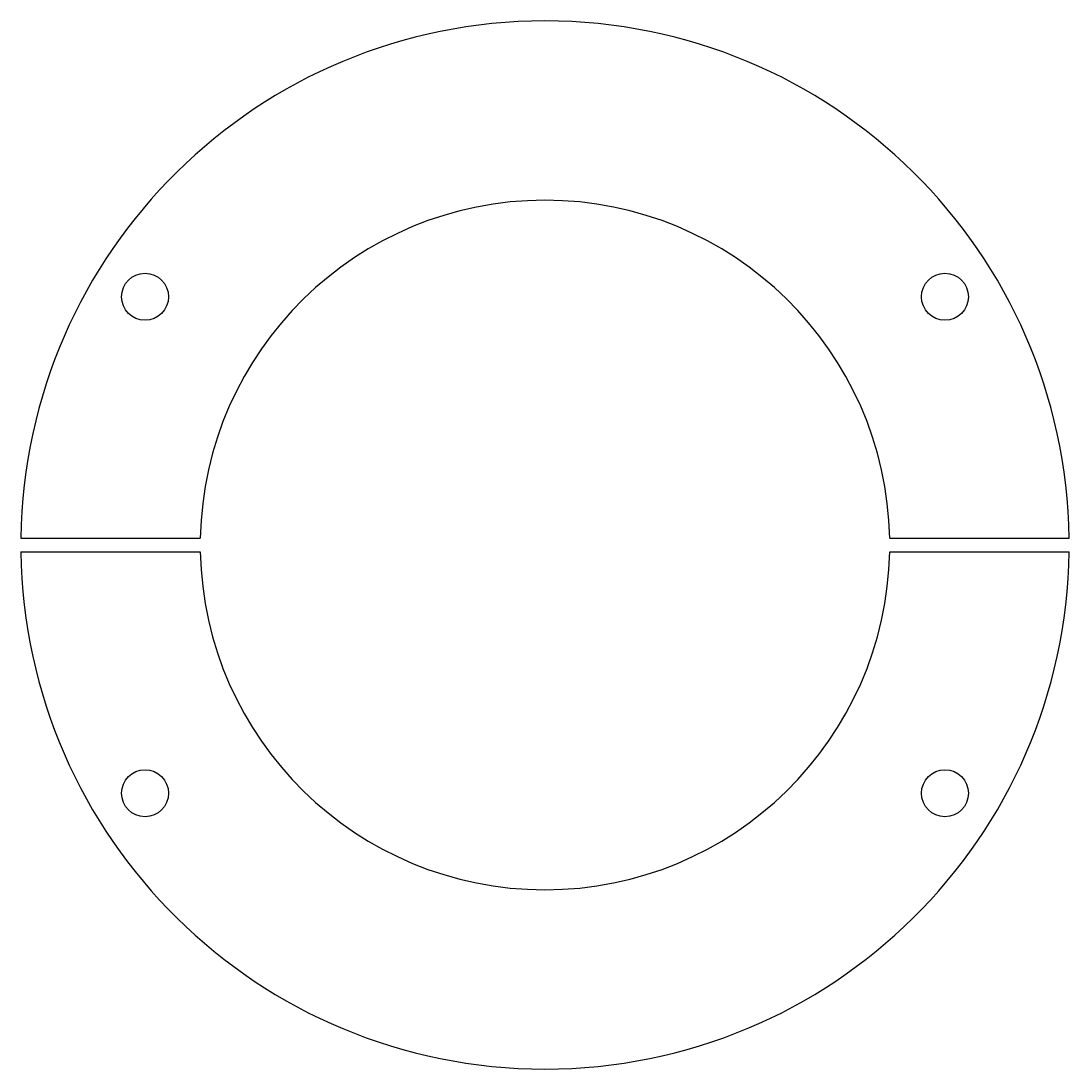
# Model space of a CAD drawing. Header units: millimetres. Extents: x 115 to 191, y 638.2 to 714.2.
import ezdxf

# ---------------------------------------------------------------- set-up
doc = ezdxf.new("R2010")
doc.units = ezdxf.units.MM
doc.layers.add('Projection', color=7, linetype='CONTINUOUS')

msp = doc.modelspace()

# ---------------------------------------------------------------- linework, layer by layer
at = {"layer": 'Projection'}
for p, q in [((115.003, 676.667), (128.005, 676.667)), ((177.995, 676.667), (190.997, 676.667)), ((115.003, 675.667), (128.005, 675.667)), ((177.995, 675.667), (190.997, 675.667))]:
    msp.add_line(p, q, dxfattribs=at)
for centre in [(124, 694.167), (182, 694.167), (124, 658.167), (182, 658.167)]:
    msp.add_circle(centre, 1.7, dxfattribs=at)
for radius, start, end in [(38, 90, 179.24609), (38, 0.75391, 90), (25, 90, 178.85401), (25, 1.14599, 90), (38, -179.24609, -0.75391), (25, -178.85401, -1.14599)]:
    msp.add_arc((153, 676.167), radius, start, end, dxfattribs=at)

doc.saveas('drawing.dxf')
